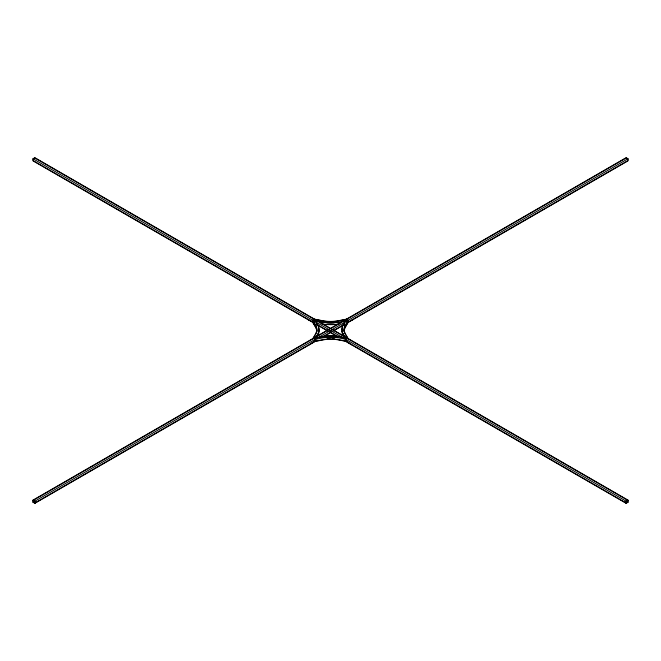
<?xml version="1.0" encoding="UTF-8"?>
<svg xmlns="http://www.w3.org/2000/svg" width="661" height="661" viewBox="0 0 661 661"><rect width="100%" height="100%" fill="white"/><g stroke="black" fill="none" stroke-linecap="round" stroke-linejoin="round"><path stroke-width="0.99" d="M316.867 331.525A26.903 15.534 0 0 0 315.95 327.501L312.785 322.122L312.785 320.271L314.71 319.899L317.916 325.352A28.935 16.707 0 0 1 317.916 333.995L314.909 339.11M314.496 319.147L323.642 320.907A26.754 15.451 0 0 0 337.49 320.907L346.818 319.081M312.843 338.572L315.809 333.541A26.754 15.451 0 0 0 315.809 325.543L312.645 320.164L312.645 322.279L315.809 327.658A26.754 15.451 0 0 1 316.718 331.657M316.553 336.441L318.057 333.888A29.084 16.789 0 0 0 318.057 325.195L316.379 322.345M314.958 340.878L315.214 341.44L323.824 339.754A26.754 15.451 0 0 1 337.672 339.754L345.513 341.291L626.116 503.285L626.81 502.889L626.231 503.087L345.579 341.051L337.713 339.539A26.903 15.534 0 0 0 323.791 339.539L315.165 341.225M344.447 322.452L342.885 325.096A29.084 16.789 0 0 0 342.885 333.788L344.439 336.432L343.026 333.904A28.935 16.707 0 0 1 343.026 325.253L346.133 319.965L348.058 320.345L348.058 322.196L344.992 327.41A26.903 15.534 0 0 0 344.075 331.425M348.041 338.779L344.992 333.598A26.903 15.534 0 0 1 344.992 325.559L348.198 320.238L348.198 322.353L345.133 327.559A26.754 15.451 0 0 0 344.224 331.558M314.215 341.225L309.447 344.769M312.67 322.32L33.05 160.879L33.05 158.772L34.884 157.715L330.5 328.385L626.116 157.715L627.95 158.772L627.95 160.879L348.157 322.419M35.52 501.6L33.736 502.624L33.05 502.228L33.05 500.121L328.666 329.442M35.52 501.459L33.736 502.492L33.166 502.162L33.166 500.319L328.781 329.641L330.384 330.566L330.384 332.417L322.651 336.879M33.05 502.228L330.5 330.5L627.95 502.228L627.95 500.121L332.334 329.442M627.95 158.772L332.219 329.509L330.616 328.583L626.231 157.913L627.834 158.838L627.834 160.681L348.041 322.221M315.157 341.208L34.769 503.087L34.19 502.889L35.975 501.864M314.553 341.026L315.38 340.547M333.896 330.393L343.96 324.584M34.19 502.889L34.884 503.285L316.611 340.63M323.378 336.722L330.5 332.615L337.465 336.631M625.48 501.459L627.264 502.492L627.834 502.162L627.834 500.319L332.219 329.641L330.616 330.566L330.616 332.417L331.186 332.086M333.194 331.054L344.447 324.559M627.95 500.121L626.116 501.178L626.116 503.285M626.231 501.236L627.834 500.319M625.48 501.6L627.264 502.624L627.95 502.228M350.991 320.61L353.379 319.403M339.837 323.758L338.052 324.105A28.935 16.707 0 0 1 323.072 324.105L321.229 323.741M347.165 322.543L348.198 322.353M318.933 337.184L323.221 336.342A29.084 16.789 0 0 1 338.275 336.342L341.811 337.036M334.251 324.245L326.881 324.245M327.145 338.853L329.847 338.754M332.549 338.787L334.359 338.853M318.123 321.238L323.039 322.204A28.935 16.707 0 0 0 338.052 322.254L347.521 320.403L346.868 319.288L337.531 321.122A26.903 15.534 0 0 1 323.601 321.122L314.462 319.329L313.81 320.436L323.072 322.254A29.084 16.789 0 0 0 338.093 322.204M346.215 338.118L338.242 336.548A28.935 16.707 0 0 0 323.262 336.548L314.512 338.267L315.165 339.374L323.824 337.639A26.754 15.451 0 0 1 337.672 337.639L345.563 339.225L345.86 338.721L343.026 333.904L343.026 335.755A28.935 16.707 0 0 1 342.043 331.425M313.017 338.746L315.95 333.698A26.903 15.534 0 0 0 315.95 325.65L312.785 320.271M310.802 321.015L313.017 321.874M307.621 319.403L310.009 320.61M33.05 158.772L328.781 329.509L330.384 328.583L34.769 157.913L33.166 158.838L33.166 160.681L312.785 322.122M625.025 501.864L626.81 502.889M316.883 324.485L327.93 330.872M330.616 332.417L338.184 336.788M316.553 324.559L327.806 331.054M329.814 332.086L330.384 332.417M33.05 500.121L34.884 501.178L34.884 503.285M33.166 500.319L34.769 501.236L34.769 503.087M351.553 344.769L346.785 341.225M348.182 338.63L345.133 333.441A26.754 15.451 0 0 1 345.133 325.452M345.852 340.547L346.124 341.018M345.984 339.06L345.984 341.175L345.521 341.283L345.513 339.176M330.5 330.5L330.5 332.615M315.214 339.324L315.214 341.44M318.792 330.07A28.935 16.707 0 0 1 318.214 335.144M323.791 337.688A26.903 15.534 0 0 1 337.713 337.688"/></g></svg>
